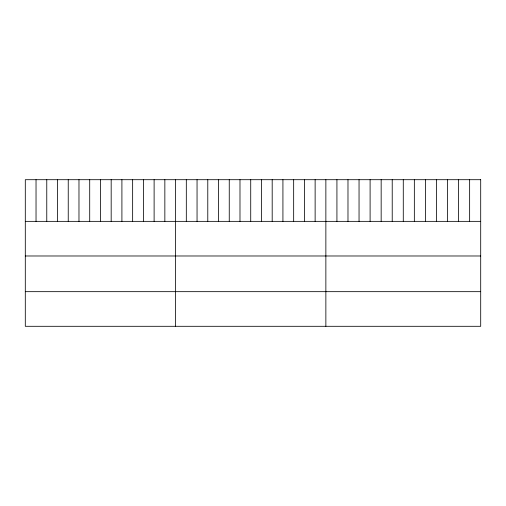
<?xml version="1.0" encoding="UTF-8"?>
<svg xmlns="http://www.w3.org/2000/svg" width="506" height="506" viewBox="0 0 506 506"><rect width="100%" height="100%" fill="white"/><g stroke="black" fill="none" stroke-linecap="round" stroke-linejoin="round"><path stroke-width="0.76" d="M25.3 221.356L480.7 221.356M25.3 255.985L480.7 255.985M25.3 291.665L480.7 291.665M469.638 179.7L469.638 221.356M458.581 179.7L458.581 221.356M447.519 179.7L447.519 221.356M436.463 179.7L436.463 221.356M425.401 179.7L425.401 221.356M414.344 179.7L414.344 221.356M403.282 179.7L403.282 221.356M392.22 179.7L392.22 221.356M381.163 179.7L381.163 221.356M370.101 179.7L370.101 221.356M359.045 179.7L359.045 221.356M347.983 179.7L347.983 221.356M336.926 179.7L336.926 221.356M325.864 179.7L325.864 326.3M315.13 179.7L315.13 221.356M304.397 179.7L304.397 221.356M293.663 179.7L293.663 221.356M282.924 179.7L282.924 221.356M272.19 179.7L272.19 221.356M261.457 179.7L261.457 221.356M250.723 179.7L250.723 221.356M239.989 179.7L239.989 221.356M229.256 179.7L229.256 221.356M218.522 179.7L218.522 221.356M207.783 179.7L207.783 221.356M197.049 179.7L197.049 221.356M186.316 179.7L186.316 221.356M175.582 179.7L175.582 326.3M164.848 179.7L164.848 221.356M154.115 179.7L154.115 221.356M143.381 179.7L143.381 221.356M132.642 179.7L132.642 221.356M121.908 179.7L121.908 221.356M111.175 179.7L111.175 221.356M100.441 179.7L100.441 221.356M89.707 179.7L89.707 221.356M78.974 179.7L78.974 221.356M68.24 179.7L68.24 221.356M57.501 179.7L57.501 221.356M46.767 179.7L46.767 221.356M36.034 179.7L36.034 221.356M480.7 179.7L25.3 179.7L25.3 326.3L480.7 326.3L480.7 179.7"/></g></svg>
